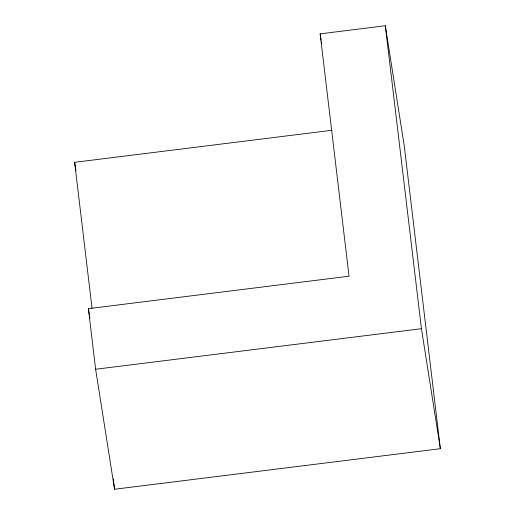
<?xml version="1.0" encoding="UTF-8"?>
<svg xmlns="http://www.w3.org/2000/svg" width="515" height="515" viewBox="0 0 515 515"><rect width="100%" height="100%" fill="white"/><g stroke="black" fill="none" stroke-linecap="round" stroke-linejoin="round"><path stroke-width="0.77" d="M320.15 33.861L385.31 25.75L404.236 145.751L440.364 448.694L114.549 489.25L95.623 369.249L88.393 308.659L349.048 276.214L320.15 33.861L321.148 40.209M92.037 308.202L74.636 162.309L332.104 130.256M95.623 369.249L421.437 328.692L440.364 448.694M321.399 41.799L321.65 43.382M74.636 162.309L75.982 170.826M88.393 308.659L89.398 315.006M89.649 316.596L89.9 318.18M385.31 25.75L421.437 328.692M113.313 478.886L113.596 481.28M113.789 482.87L114.549 489.25"/></g></svg>
